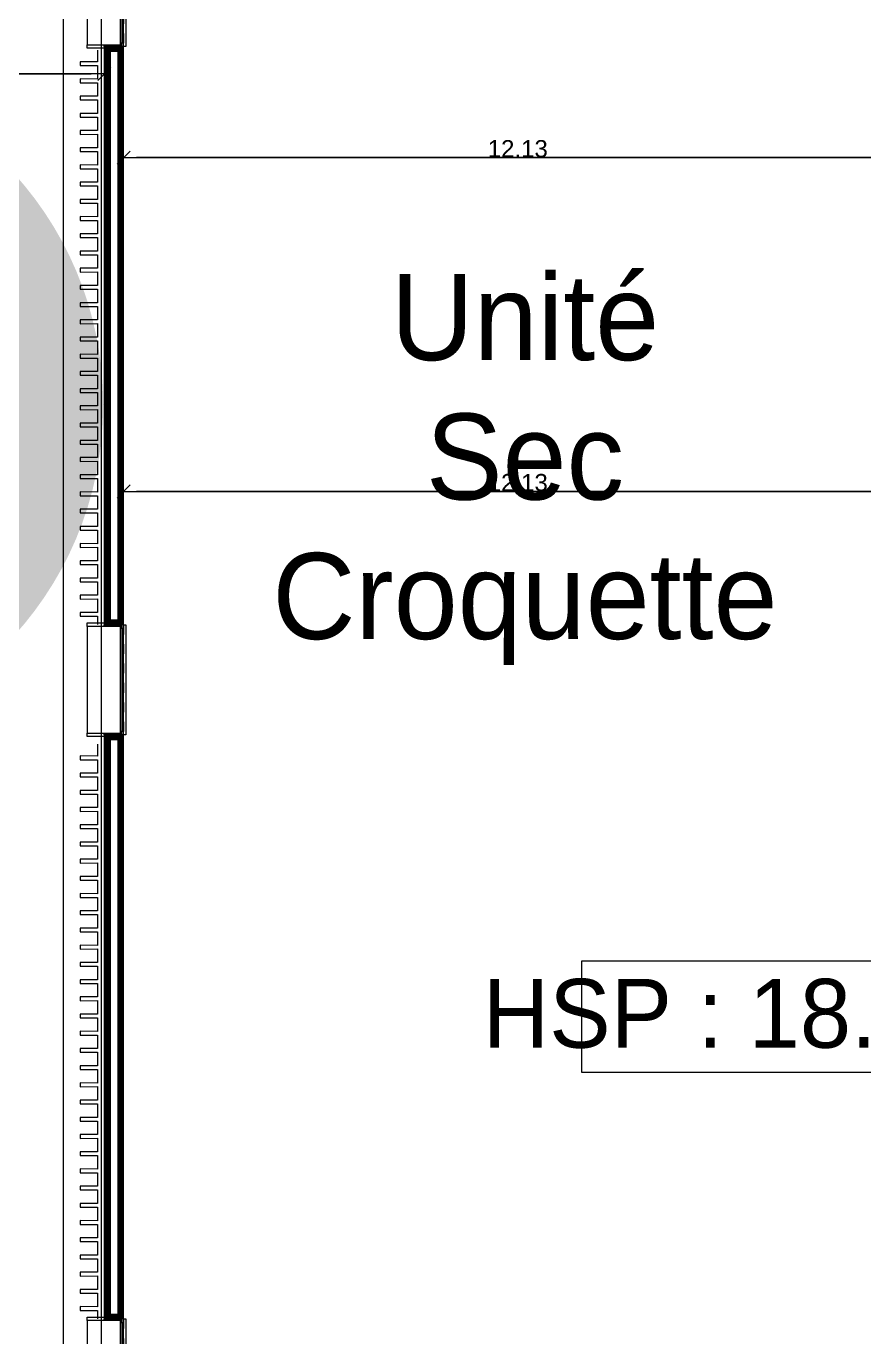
# Model space of a CAD drawing. Header units: millimetres. Extents: x -284281 to 1648660, y -821378 to -151356.
# Drawn here: x -264404 to -252233, y -224838 to -205799 of the extents above; entities that cross this region are included whole.
import ezdxf

# ---------------------------------------------------------------- set-up
doc = ezdxf.new("R2010")
doc.units = ezdxf.units.MM
doc.header["$MEASUREMENT"] = 0
doc.set_wipeout_variables(frame=1)
doc.linetypes.add('Traits', pattern=[282.222223, 141.111112, -141.111112])
doc.linetypes.add('Wipeout_Contour', pattern=[1000, 0, -1000])
doc.layers.get('Defpoints').update_dxf_attribs({"color": 250})
for name, color, linetype in [('Cotations - 1_100', 7, 'Continuous'), ('Fenêtres ARCHICAD', 7, 'Continuous'), ('Hachure', 7, 'Continuous'), ('Sols_ Dalles', 7, 'Continuous')]:
    doc.layers.add(name, color=color, linetype=linetype)
doc.styles.add('STYLE_GENERE_1', font='AGENCYR.TTF')
doc.styles.add('STYLE_GENERE_2', font='arial.ttf')
doc.dimstyles.new('STYLE_GENERE__1', dxfattribs={"dimtxt": 250, "dimasz": 190, "dimexe": 0.18, "dimexo": 0.0625, "dimgap": 0, "dimtad": 1, "dimtih": 1, "dimtoh": 1, "dimlfac": 0.001, "dimzin": 0, "dimdsep": 46, "dimtxsty": 'STYLE_GENERE_2', "dimblk": 'ARROWHEAD_6', "dimblk1": 'ARROWHEAD_6', "dimblk2": 'ARROWHEAD_6', "dimcen": 0.09, "dimse1": 1, "dimse2": 1, "dimclrd": 7, "dimclre": 7, "dimclrt": 7, "dimazin": 0, "dimtfac": 1, "dimtdec": 4, "dimtmove": 0, "dimatfit": 3, "dimfxl": 1, "dimtolj": 1, "dimtzin": 0, "dimarcsym": 0})
pattern_1 = [(45, (0, 175), (-55.68466, 55.68466), [0, -52.5, 0, -78.75]), (110, (175, 175), (74.000794, 26.934086), [0, -38.5, 0, -66.5])]
pattern_2 = [(45, (0, 0), (-7.0710678, 7.0710678), [])]

# ---------------------------------------------------------------- blocks, each defined once
blk = doc.blocks.new('Fenêtre 25_2')
at = {"layer": 'Fenêtres ARCHICAD', "color": 7, "linetype": 'Continuous', "lineweight": 5}
for p, q in [((-775, 480), (-825, 480)), ((-825, 480), (-825, 230)), ((-775, 480), (775, 480)), ((-775, 230), (-775, 480)), ((825, 480), (775, 480)), ((775, 480), (775, 230)), ((825, 230), (825, 480)), ((-825, 230), (-775, 230)), ((-825, 230), (-800, 230)), ((-825, 230), (-800, 230)), ((-775, 230), (-800, 230)), ((-800, 230), (-800, 0)), ((-800, 215), (-800, 230)), ((-800, 215), (-800, 230)), ((-800, 145), (-800, 215)), ((-800, 145), (-800, 215)), ((-800, 145), (-800, 215)), ((-800, 145), (-800, 215)), ((-775, 0), (-775, 230)), ((800, 230), (775, 230)), ((775, 230), (775, 0)), ((775, 230), (825, 230)), ((800, 0), (800, 230)), ((800, 215), (800, 230)), ((800, 215), (800, 230)), ((800, 230), (825, 230)), ((800, 230), (825, 230)), ((800, 145), (800, 215)), ((800, 145), (800, 215)), ((800, 145), (800, 215)), ((800, 145), (800, 215)), ((-800, 0), (-775, 0)), ((775, 0), (800, 0)), ((-800, -20), (800, -20)), ((-800, -50), (-800, -83)), ((-800, -83), (800, -83)), ((800, -83), (800, -50))]:
    blk.add_line(p, q, dxfattribs=at)
at = {"layer": 'Fenêtres ARCHICAD', "color": 7, "linetype": 'Traits', "lineweight": 5}
blk.add_line((-800, -50), (800, -50), dxfattribs=at)
at = {"color": 254, "linetype": 'Wipeout_Contour', "lineweight": 0, "ltscale": 3003.33026}
blk.add_wipeout([(-750, 0), (-750, -50), (750, -50), (750, 0)], dxfattribs=at).dxf.layer = 'Fenêtres ARCHICAD'
at = {"layer": 'Fenêtres ARCHICAD', "color": 7, "linetype": 'Continuous', "lineweight": 5}
for p, q in [((-800, 35), (-800, 145)), ((-800, 35), (-800, 145)), ((-800, 35), (-800, 145)), ((-800, 35), (-800, 145)), ((-800, 0), (-800, 35)), ((-800, 0), (-800, 35)), ((-800, 0), (-750, 0)), ((-800, -35), (-800, 0)), ((-800, -35), (-800, 0)), ((-750, 0), (-750, -50)), ((-750, 0), (750, 0)), ((750, -50), (750, 0)), ((750, 0), (800, 0)), ((800, 35), (800, 145)), ((800, 35), (800, 145)), ((800, 35), (800, 145)), ((800, 35), (800, 145)), ((800, 0), (800, 35)), ((800, 0), (800, 35)), ((800, -35), (800, 0)), ((800, -35), (800, 0)), ((-800, -50), (-800, -35)), ((-800, -50), (-800, -35)), ((-750, -50), (-800, -50)), ((-750, -25), (750, -25)), ((750, -50), (-750, -50)), ((800, -50), (750, -50)), ((800, -50), (800, -35)), ((800, -50), (800, -35))]:
    blk.add_line(p, q, dxfattribs=at)
blk = doc.blocks.new('Mur_10_1', base_point=(162861, -188434))
at = {"color": 254, "linetype": 'Wipeout_Contour', "lineweight": 0, "ltscale": 1063997.120412292}
blk.add_wipeout([(162861, -206093), (162861, -214493), (162876, -214493), (162876, -206093)], dxfattribs=at)
at = {"color": 254, "linetype": 'Wipeout_Contour', "lineweight": 0, "ltscale": 1096028.775217232}
blk.add_wipeout([(162861, -216093), (162861, -224578), (162876, -224578), (162876, -216093)], dxfattribs=at)
at = {"linetype": 'Continuous', "lineweight": 5, "true_color": 0x5f5f5f}
h = blk.add_hatch(dxfattribs=at)
h.set_pattern_fill('ENDUIT_0001', color=251, style=0, pattern_type=2)
h.set_pattern_definition(pattern_1)
h.paths.add_polyline_path([(162861, -206093), (162861, -214493), (162876, -214493), (162876, -206093)])
h = blk.add_hatch(dxfattribs=at)
h.set_pattern_fill('ENDUIT_0001', color=251, style=0, pattern_type=2)
h.set_pattern_definition(pattern_1)
h.paths.add_polyline_path([(162861, -216093), (162861, -224578), (162876, -224578), (162876, -216093)])
at = {"color": 254, "linetype": 'Wipeout_Contour', "lineweight": 0, "ltscale": 1064100.41706033}
blk.add_wipeout([(162876, -206093), (162876, -214493), (162946, -214423), (162946, -206163)], dxfattribs=at)
at = {"color": 254, "linetype": 'Wipeout_Contour', "lineweight": 0, "ltscale": 1096129.092013961}
blk.add_wipeout([(162876, -216093), (162876, -224578), (162946, -224508), (162946, -216163)], dxfattribs=at)
at = {"linetype": 'Continuous', "lineweight": 5, "true_color": 0x5f5f5f}
h = blk.add_hatch(dxfattribs=at)
h.set_pattern_fill('BRIQUES_TERRE_CUITE__INT_97', color=251, style=0, pattern_type=2)
h.set_pattern_definition(pattern_2)
h.paths.add_polyline_path([(162876, -206093), (162876, -214493), (162946, -214423), (162946, -206163)])
h = blk.add_hatch(dxfattribs=at)
h.set_pattern_fill('BRIQUES_TERRE_CUITE__INT_97', color=251, style=0, pattern_type=2)
h.set_pattern_definition(pattern_2)
h.paths.add_polyline_path([(162876, -216093), (162876, -224578), (162946, -224508), (162946, -216163)])
at = {"color": 254, "linetype": 'Wipeout_Contour', "lineweight": 0, "ltscale": 1064320.134519588}
blk.add_wipeout([(163056, -206163), (162946, -206163), (162946, -214423), (163056, -214423)], dxfattribs=at)
at = {"color": 254, "linetype": 'Wipeout_Contour', "lineweight": 0, "ltscale": 1096342.428802718}
blk.add_wipeout([(163056, -216163), (162946, -216163), (162946, -224508), (163056, -224508)], dxfattribs=at)
at = {"color": 254, "linetype": 'Wipeout_Contour', "lineweight": 0, "ltscale": 1064646.576658}
blk.add_wipeout([(163126, -206093), (163126, -214493), (163141, -214493), (163141, -206093)], dxfattribs=at)
at = {"color": 254, "linetype": 'Wipeout_Contour', "lineweight": 0, "ltscale": 1096659.261926532}
blk.add_wipeout([(163141, -216093), (163126, -216093), (163126, -224578), (163141, -224578)], dxfattribs=at)
at = {"linetype": 'Continuous', "lineweight": 5, "true_color": 0x5f5f5f}
h = blk.add_hatch(dxfattribs=at)
h.set_pattern_fill('ENDUIT_0001', color=251, style=0, pattern_type=2)
h.set_pattern_definition(pattern_1)
h.paths.add_polyline_path([(163126, -206093), (163126, -214493), (163141, -214493), (163141, -206093)])
h = blk.add_hatch(dxfattribs=at)
h.set_pattern_fill('ENDUIT_0001', color=251, style=0, pattern_type=2)
h.set_pattern_definition(pattern_1)
h.paths.add_polyline_path([(163141, -216093), (163126, -216093), (163126, -224578), (163141, -224578)])
at = {"color": 254, "linetype": 'Wipeout_Contour', "lineweight": 0, "ltscale": 1064542.379782943}
blk.add_wipeout([(163056, -206093), (163056, -214493), (163126, -214493), (163126, -206093)], dxfattribs=at)
at = {"color": 254, "linetype": 'Wipeout_Contour', "lineweight": 0, "ltscale": 1096558.107327785}
blk.add_wipeout([(163126, -216093), (163056, -216093), (163056, -224578), (163126, -224578)], dxfattribs=at)
at = {"linetype": 'Continuous', "lineweight": 5, "true_color": 0x5f5f5f}
h = blk.add_hatch(dxfattribs=at)
h.set_pattern_fill('BRIQUES_TERRE_CUITE__INT_97', color=251, style=0, pattern_type=2)
h.set_pattern_definition(pattern_2)
h.paths.add_polyline_path([(163056, -206093), (163056, -214493), (163126, -214493), (163126, -206093)])
h = blk.add_hatch(dxfattribs=at)
h.set_pattern_fill('BRIQUES_TERRE_CUITE__INT_97', color=251, style=0, pattern_type=2)
h.set_pattern_definition(pattern_2)
h.paths.add_polyline_path([(163126, -216093), (163056, -216093), (163056, -224578), (163126, -224578)])
at = {"color": 254, "linetype": 'Wipeout_Contour', "lineweight": 0, "ltscale": 1051110.309514878}
blk.add_wipeout([(162946, -206163), (163056, -206163), (163056, -206093), (162876, -206093)], dxfattribs=at)
at = {"color": 254, "linetype": 'Wipeout_Contour', "lineweight": 0, "ltscale": 1077445.351106508}
blk.add_wipeout([(162946, -214423), (162876, -214493), (163056, -214493), (163056, -214423)], dxfattribs=at)
at = {"color": 254, "linetype": 'Wipeout_Contour', "lineweight": 0, "ltscale": 1082771.305386866}
blk.add_wipeout([(162946, -216163), (163056, -216163), (163056, -216093), (162876, -216093)], dxfattribs=at)
at = {"color": 254, "linetype": 'Wipeout_Contour', "lineweight": 0, "ltscale": 1109831.339893944}
blk.add_wipeout([(162946, -224508), (162876, -224578), (163056, -224578), (163056, -224508)], dxfattribs=at)
at = {"linetype": 'Continuous', "lineweight": 5, "true_color": 0x5f5f5f}
h = blk.add_hatch(dxfattribs=at)
h.set_pattern_fill('BRIQUES_TERRE_CUITE__INT_97', color=251, style=0, pattern_type=2)
h.set_pattern_definition(pattern_2)
h.paths.add_polyline_path([(162946, -206163), (163056, -206163), (163056, -206093), (162876, -206093)])
h = blk.add_hatch(dxfattribs=at)
h.set_pattern_fill('BRIQUES_TERRE_CUITE__INT_97', color=251, style=0, pattern_type=2)
h.set_pattern_definition(pattern_2)
h.paths.add_polyline_path([(162946, -214423), (162876, -214493), (163056, -214493), (163056, -214423)])
h = blk.add_hatch(dxfattribs=at)
h.set_pattern_fill('BRIQUES_TERRE_CUITE__INT_97', color=251, style=0, pattern_type=2)
h.set_pattern_definition(pattern_2)
h.paths.add_polyline_path([(162946, -216163), (163056, -216163), (163056, -216093), (162876, -216093)])
h = blk.add_hatch(dxfattribs=at)
h.set_pattern_fill('BRIQUES_TERRE_CUITE__INT_97', color=251, style=0, pattern_type=2)
h.set_pattern_definition(pattern_2)
h.paths.add_polyline_path([(162946, -224508), (162876, -224578), (163056, -224578), (163056, -224508)])
at = {"color": 7, "linetype": 'Continuous', "lineweight": 5}
for p, q in [((162861, -206093), (162861, -206118)), ((162876, -206093), (162861, -206093)), ((162876, -206093), (162876, -214493)), ((162946, -206093), (162876, -206093)), ((162946, -206093), (162876, -206093)), ((163056, -206093), (162946, -206093)), ((163056, -206093), (162946, -206093)), ((162946, -206163), (162946, -214423)), ((162946, -206163), (163056, -206163)), ((163091, -206093), (163056, -206093)), ((163056, -206163), (163056, -214423)), ((163126, -206093), (163091, -206093)), ((163126, -214493), (163126, -206093)), ((163141, -206093), (163126, -206093)), ((162861, -214468), (162861, -214493)), ((162876, -214493), (162861, -214493)), ((162946, -214493), (162876, -214493)), ((162946, -214493), (162876, -214493)), ((162946, -214423), (163056, -214423)), ((163056, -214493), (162946, -214493)), ((163056, -214493), (162946, -214493)), ((163091, -214493), (163056, -214493)), ((163126, -214493), (163091, -214493)), ((163141, -214493), (163126, -214493)), ((162861, -216093), (162861, -216118)), ((162876, -216093), (162861, -216093)), ((162876, -216093), (162876, -224578)), ((162946, -216093), (162876, -216093)), ((162946, -216093), (162876, -216093)), ((163056, -216093), (162946, -216093)), ((163056, -216093), (162946, -216093)), ((162946, -216163), (162946, -224508)), ((162946, -216163), (163056, -216163)), ((163091, -216093), (163056, -216093)), ((163056, -216163), (163056, -224508)), ((163126, -216093), (163091, -216093)), ((163126, -224578), (163126, -216093)), ((163141, -216093), (163126, -216093)), ((162861, -224553), (162861, -224578)), ((162876, -224578), (162861, -224578)), ((162946, -224578), (162876, -224578)), ((162946, -224578), (162876, -224578)), ((162946, -224508), (163056, -224508)), ((163056, -224578), (162946, -224578)), ((163056, -224578), (162946, -224578)), ((163091, -224578), (163056, -224578)), ((163126, -224578), (163091, -224578)), ((163141, -224578), (163126, -224578))]:
    blk.add_line(p, q, dxfattribs=at)
at = {"color": 7, "linetype": 'Continuous', "lineweight": 5, "flags": 128}
for points in [[(162861, -206093), (162861, -214493)], [(163141, -214493), (163141, -206093)], [(162861, -216093), (162861, -224578)], [(163141, -224578), (163141, -216093)]]:
    blk.add_lwpolyline(points, dxfattribs=at)
at = {"layer": 'Fenêtres ARCHICAD', "color": 7, "linetype": 'Continuous', "lineweight": 5, "xscale": -1, "zscale": 1000, "rotation": 89.99999999999993}
for p in [(163091, -205293), (163091, -215293), (163091, -225378)]:
    blk.add_blockref('Fenêtre 25_2', p, dxfattribs=at)
blk = doc.blocks.new('Tôle profilée 25')
at = {"color": 7, "linetype": 'Continuous', "lineweight": 5}
for p, q in [((0, 8347.3), (0, 8176.5)), ((-250, 8177.5), (-250, 8150)), ((0, 8176.5), (-250, 8177.5)), ((-250, 8150), (-250, 8122.5)), ((-250, 8122.5), (0, 8123.5)), ((0, 8123.5), (0, 7926.5)), ((-250, 7927.5), (-250, 7900)), ((0, 7926.5), (-250, 7927.5)), ((-250, 7900), (-250, 7872.5)), ((-250, 7872.5), (0, 7873.5)), ((0, 7873.5), (0, 7676.5)), ((-250, 7677.5), (-250, 7650)), ((0, 7676.5), (-250, 7677.5)), ((-250, 7650), (-250, 7622.5)), ((-250, 7622.5), (0, 7623.5)), ((0, 7623.5), (0, 7426.5)), ((-250, 7427.5), (-250, 7400)), ((0, 7426.5), (-250, 7427.5)), ((-250, 7400), (-250, 7372.5)), ((-250, 7372.5), (0, 7373.5)), ((0, 7373.5), (0, 7176.5)), ((-250, 7177.5), (-250, 7150)), ((0, 7176.5), (-250, 7177.5)), ((-250, 7150), (-250, 7122.5)), ((-250, 7122.5), (0, 7123.5)), ((0, 7123.5), (0, 6926.5)), ((-250, 6927.5), (-250, 6900)), ((0, 6926.5), (-250, 6927.5)), ((-250, 6900), (-250, 6872.5)), ((-250, 6872.5), (0, 6873.5)), ((0, 6873.5), (0, 6676.5)), ((-250, 6677.5), (-250, 6650)), ((0, 6676.5), (-250, 6677.5)), ((-250, 6650), (-250, 6622.5)), ((-250, 6622.5), (0, 6623.5)), ((0, 6623.5), (0, 6426.5)), ((-250, 6427.5), (-250, 6400)), ((0, 6426.5), (-250, 6427.5)), ((-250, 6400), (-250, 6372.5)), ((-250, 6372.5), (0, 6373.5)), ((0, 6373.5), (0, 6176.5)), ((-250, 6177.5), (-250, 6150)), ((0, 6176.5), (-250, 6177.5)), ((-250, 6150), (-250, 6122.5)), ((-250, 6122.5), (0, 6123.5)), ((0, 6123.5), (0, 5926.5)), ((-250, 5927.5), (-250, 5900)), ((0, 5926.5), (-250, 5927.5)), ((-250, 5900), (-250, 5872.5)), ((-250, 5872.5), (0, 5873.5)), ((0, 5873.5), (0, 5676.5)), ((-250, 5677.5), (-250, 5650)), ((0, 5676.5), (-250, 5677.5)), ((-250, 5650), (-250, 5622.5)), ((-250, 5622.5), (0, 5623.5)), ((0, 5623.5), (0, 5426.5)), ((-250, 5427.5), (-250, 5400)), ((0, 5426.5), (-250, 5427.5)), ((-250, 5400), (-250, 5372.5)), ((-250, 5372.5), (0, 5373.5)), ((0, 5373.5), (0, 5176.5)), ((-250, 5177.5), (-250, 5150)), ((0, 5176.5), (-250, 5177.5)), ((-250, 5150), (-250, 5122.5)), ((-250, 5122.5), (0, 5123.5)), ((0, 5123.5), (0, 4926.5)), ((-250, 4927.5), (-250, 4900)), ((0, 4926.5), (-250, 4927.5)), ((-250, 4900), (-250, 4872.5)), ((-250, 4872.5), (0, 4873.5)), ((0, 4873.5), (0, 4676.5)), ((-250, 4677.5), (-250, 4650)), ((0, 4676.5), (-250, 4677.5)), ((-250, 4650), (-250, 4622.5)), ((-250, 4622.5), (0, 4623.5)), ((0, 4623.5), (0, 4426.5)), ((-250, 4427.5), (-250, 4400)), ((0, 4426.5), (-250, 4427.5)), ((-250, 4400), (-250, 4372.5)), ((-250, 4372.5), (0, 4373.5)), ((0, 4373.5), (0, 4176.5)), ((-250, 4177.5), (-250, 4150)), ((0, 4176.5), (-250, 4177.5)), ((-250, 4150), (-250, 4122.5)), ((-250, 4122.5), (0, 4123.5)), ((0, 4123.5), (0, 3926.5)), ((-250, 3927.5), (-250, 3900)), ((0, 3926.5), (-250, 3927.5)), ((-250, 3900), (-250, 3872.5)), ((-250, 3872.5), (0, 3873.5)), ((0, 3873.5), (0, 3676.5)), ((-250, 3677.5), (-250, 3650)), ((0, 3676.5), (-250, 3677.5)), ((-250, 3650), (-250, 3622.5)), ((-250, 3622.5), (0, 3623.5)), ((0, 3623.5), (0, 3426.5)), ((-250, 3427.5), (-250, 3400)), ((0, 3426.5), (-250, 3427.5)), ((-250, 3400), (-250, 3372.5)), ((-250, 3372.5), (0, 3373.5)), ((0, 3373.5), (0, 3176.5)), ((-250, 3177.5), (-250, 3150)), ((0, 3176.5), (-250, 3177.5)), ((-250, 3150), (-250, 3122.5)), ((-250, 3122.5), (0, 3123.5)), ((0, 3123.5), (0, 2926.5)), ((-250, 2927.5), (-250, 2900)), ((0, 2926.5), (-250, 2927.5)), ((-250, 2900), (-250, 2872.5)), ((-250, 2872.5), (0, 2873.5)), ((0, 2873.5), (0, 2676.5)), ((-250, 2677.5), (-250, 2650)), ((0, 2676.5), (-250, 2677.5)), ((-250, 2650), (-250, 2622.5)), ((-250, 2622.5), (0, 2623.5)), ((0, 2623.5), (0, 2426.5)), ((-250, 2427.5), (-250, 2400)), ((0, 2426.5), (-250, 2427.5)), ((-250, 2400), (-250, 2372.5)), ((-250, 2372.5), (0, 2373.5)), ((0, 2373.5), (0, 2176.5)), ((-250, 2177.5), (-250, 2150)), ((0, 2176.5), (-250, 2177.5)), ((-250, 2150), (-250, 2122.5)), ((-250, 2122.5), (0, 2123.5)), ((0, 2123.5), (0, 1926.5)), ((-250, 1927.5), (-250, 1900)), ((0, 1926.5), (-250, 1927.5)), ((-250, 1900), (-250, 1872.5)), ((-250, 1872.5), (0, 1873.5)), ((0, 1873.5), (0, 1676.5)), ((-250, 1677.5), (-250, 1650)), ((0, 1676.5), (-250, 1677.5)), ((-250, 1650), (-250, 1622.5)), ((-250, 1622.5), (0, 1623.5)), ((0, 1623.5), (0, 1426.5)), ((-250, 1427.5), (-250, 1400)), ((0, 1426.5), (-250, 1427.5)), ((-250, 1400), (-250, 1372.5)), ((-250, 1372.5), (0, 1373.5)), ((0, 1373.5), (0, 1176.5)), ((-250, 1177.5), (-250, 1150)), ((0, 1176.5), (-250, 1177.5)), ((-250, 1150), (-250, 1122.5)), ((-250, 1122.5), (0, 1123.5)), ((0, 1123.5), (0, 926.5)), ((-250, 927.5), (-250, 900)), ((0, 926.5), (-250, 927.5)), ((-250, 900), (-250, 872.5)), ((-250, 872.5), (0, 873.5)), ((0, 873.5), (0, 676.5)), ((-250, 677.5), (-250, 650)), ((0, 676.5), (-250, 677.5)), ((-250, 650), (-250, 622.5)), ((-250, 622.5), (0, 623.5)), ((0, 623.5), (0, 426.5)), ((-250, 427.5), (-250, 400)), ((0, 426.5), (-250, 427.5)), ((-250, 400), (-250, 372.5)), ((-250, 372.5), (0, 373.5)), ((0, 373.5), (0, 176.5)), ((-250, 177.5), (-250, 150)), ((0, 176.5), (-250, 177.5)), ((-250, 150), (-250, 122.5)), ((-250, 122.5), (0, 123.5)), ((0, 123.5), (0, 0))]:
    blk.add_line(p, q, dxfattribs=at)
blk = doc.blocks.new('ARROWHEAD_6')
at = {"color": 0, "linetype": 'Continuous', "lineweight": 0}
for p, q in [((0, 0), (-1, 0)), ((-0.5, -0.5), (0.5, 0.5))]:
    blk.add_line(p, q, dxfattribs=at)
blk = doc.blocks.new('*D1305')
at = {"layer": 'Cotations - 1_100', "color": 7, "linetype": 'Continuous', "lineweight": -2, "transparency": 16777216}
blk.add_line((-262799, -207708), (-251044, -207708), dxfattribs=at)
at = {"layer": 'Defpoints', "color": 0, "linetype": 'Continuous', "transparency": 16777216}
for p in [(-262989, -206093), (-250854, -207708), (-250854, -208812)]:
    blk.add_point(p, dxfattribs=at)
at = {"layer": 'Cotations - 1_100', "color": 7, "linetype": 'Continuous', "lineweight": -2, "transparency": 16777216, "xscale": 190, "yscale": 190, "zscale": 190, "rotation": 180}
blk.add_blockref('ARROWHEAD_6', (-262989, -207708), dxfattribs=at)
at = {"layer": 'Cotations - 1_100', "color": 7, "linetype": 'Continuous', "lineweight": -2, "transparency": 16777216, "xscale": 190, "yscale": 190, "zscale": 190}
blk.add_blockref('ARROWHEAD_6', (-250854, -207708), dxfattribs=at)
at = {"layer": 'Cotations - 1_100', "color": 7, "linetype": 'Continuous', "lineweight": 5, "transparency": 16777216, "insert": (-257261, -207580), "char_height": 250, "attachment_point": 5, "style": 'STYLE_GENERE_2'}
blk.add_mtext('\\A1;12.13', dxfattribs=at)
blk = doc.blocks.new('*D1241')
at = {"layer": 'Cotations - 1_100', "color": 7, "linetype": 'Continuous', "lineweight": -2, "transparency": 16777216}
blk.add_line((-262799, -212558), (-251044, -212558), dxfattribs=at)
at = {"layer": 'Defpoints', "color": 0, "linetype": 'Continuous', "transparency": 16777216}
for p in [(-250854, -212558), (-250854, -213871), (-262989, -214493)]:
    blk.add_point(p, dxfattribs=at)
at = {"layer": 'Cotations - 1_100', "color": 7, "linetype": 'Continuous', "lineweight": -2, "transparency": 16777216, "xscale": 190, "yscale": 190, "zscale": 190, "rotation": 180}
blk.add_blockref('ARROWHEAD_6', (-262989, -212558), dxfattribs=at)
at = {"layer": 'Cotations - 1_100', "color": 7, "linetype": 'Continuous', "lineweight": -2, "transparency": 16777216, "xscale": 190, "yscale": 190, "zscale": 190}
blk.add_blockref('ARROWHEAD_6', (-250854, -212558), dxfattribs=at)
at = {"layer": 'Cotations - 1_100', "color": 7, "linetype": 'Continuous', "lineweight": 5, "transparency": 16777216, "insert": (-257261, -212430), "char_height": 250, "attachment_point": 5, "style": 'STYLE_GENERE_2'}
blk.add_mtext('\\A1;12.13', dxfattribs=at)
blk = doc.blocks.new('*D1284')
at = {"layer": 'Cotations - 1_100', "color": 7, "linetype": 'Continuous', "lineweight": -2, "transparency": 16777216}
for p, q in [((-273095, -206494), (-268693, -206494)), ((-263459, -206493), (-267876, -206493))]:
    blk.add_line(p, q, dxfattribs=at)
at = {"layer": 'Defpoints', "color": 0, "linetype": 'Continuous', "transparency": 16777216}
for p in [(-263269, -206093), (-263269, -206493), (-273283, -217733)]:
    blk.add_point(p, dxfattribs=at)
at = {"layer": 'Cotations - 1_100', "color": 7, "linetype": 'Continuous', "lineweight": -2, "transparency": 16777216, "xscale": 190, "yscale": 190, "zscale": 190}
for p, rotation in [((-273285, -206494), 180.010928483863), ((-263269, -206493), 0.01092848386304266)]:
    blk.add_blockref('ARROWHEAD_6', p, dxfattribs=dict(at, rotation=rotation))
at = {"layer": 'Cotations - 1_100', "color": 7, "linetype": 'Continuous', "lineweight": 5, "transparency": 16777216, "insert": (-268284, -206494), "char_height": 250, "attachment_point": 5, "rotation": 0.0109, "style": 'STYLE_GENERE_2'}
blk.add_mtext('\\A1;10.02', dxfattribs=at)

msp = doc.modelspace()

# ---------------------------------------------------------------- linework, layer by layer
at = {"layer": 'Hachure', "color": 7, "linetype": 'Continuous', "lineweight": 5, "flags": 128}
msp.add_lwpolyline([(-256328.10983, -219375.58898), (-251630.3115, -219375.58898), (-251630.3115, -220997.21398), (-256328.10983, -220997.21398)], close=True, dxfattribs=at)
at = {"layer": 'Sols_ Dalles', "color": 250, "linetype": 'Continuous', "lineweight": 5, "true_color": 0x1f1f1f}
msp.add_lwpolyline([(-263861.24443, -259319.45234), (-263861.24443, -231324.45116), (-263861.24443, -173304.45116), (-182495.89228, -173304.45116), (-182495.89228, -253324.45234)], dxfattribs=at)
at = {"layer": 'Sols_ Dalles', "color": 7, "linetype": 'Continuous', "lineweight": 5, "flags": 128}
msp.add_lwpolyline([(-263308.89748, -188437.17603), (-248253.78973, -188437.17603), (-248253.78973, -231395.57011), (-263308.89748, -231395.57011)], close=True, dxfattribs=at)

# ---------------------------------------------------------------- texts
at = {"layer": 'Hachure', "color": 250, "linetype": 'Continuous', "lineweight": 5, "true_color": 0x1f1f1f, "insert": (-257156.82734, -212239.23069), "char_height": 1250, "width": 6453.0446543, "attachment_point": 5, "line_spacing_factor": 0.972106, "style": 'STYLE_GENERE_1'}
msp.add_mtext('\\A1;{\\pqc;\\fAgency FB|b0|i0|c0|p34;Unité Sec Croquette}', dxfattribs=at)
at = {"layer": 'Hachure', "color": 250, "linetype": 'Continuous', "lineweight": 5, "true_color": 0x1f1f1f, "insert": (-253979.21067, -220145.85925), "char_height": 1000, "attachment_point": 5, "style": 'STYLE_GENERE_1'}
msp.add_mtext('\\A1;{\\pqc;\\fAgency FB|b0|i0|c0|p34;HSP\\fAgency FB|b0|i0|c0|p34; \\fAgency FB|b0|i0|c0|p34;:\\fAgency FB|b0|i0|c0|p34; 1\\fAgency FB|b0|i0|c0|p34;8.\\fAgency FB|b0|i0|c0|p34;5\\fAgency FB|b0|i0|c0|p34;m}', dxfattribs=at)

# ---------------------------------------------------------------- next in the draw order: block references
at = {"color": 7, "lineweight": 5}
msp.add_blockref('Mur_10_1', (-263268.65028, -188433.9971), dxfattribs=at)

# ---------------------------------------------------------------- next in the draw order: hatches: boundary and pattern name
at = {"linetype": 'Continuous', "lineweight": 0, "true_color": 0xa7a7a7}
msp.add_hatch(color=253, dxfattribs=at).paths.add_polyline_path([(-273285.21866, -211296.51849, 1), (-263285.21866, -211296.51849, 1)])

# ---------------------------------------------------------------- next in the draw order: block references
at = {"color": 7, "linetype": 'Continuous', "lineweight": 5, "zscale": 1000}
for p in [(-263368.65028, -214492.54765), (-263368.65028, -224577.55622)]:
    msp.add_blockref('Tôle profilée 25', p, dxfattribs=at)

# ---------------------------------------------------------------- next in the draw order: dimensions: what is measured, and where the dimension line sits
at = {"layer": 'Cotations - 1_100', "color": 7, "linetype": 'Continuous', "lineweight": 5}
dim = msp.add_linear_dim(base=(-263268.57399, -206492.55393), p1=(-273283.29979, -217732.6345), p2=(-263268.65028, -206092.54765), angle=0.010928484, dimstyle='STYLE_GENERE__1', dxfattribs=at)
dim.commit()
dim.dimension.update_dxf_attribs({"geometry": '*D1284', "text_midpoint": (-268284.4362, -206493.51065), "dimtype": 160, "text_rotation": 0.010928484})
for base, p1, p2, picture, middle in [((-250854.05306, -207707.70572), (-262988.65028, -206092.54765), (-250854.05306, -208811.57652), '*D1305', (-257261.35171, -207707.70572)), ((-250854.05306, -212557.89423), (-262988.65028, -214492.54765), (-250854.05306, -213870.77251), '*D1241', (-257261.35171, -212557.89423))]:
    dim = msp.add_linear_dim(base=base, p1=p1, p2=p2, dimstyle='STYLE_GENERE__1', dxfattribs=at)
    dim.commit()
    dim.dimension.update_dxf_attribs({"geometry": picture, "text_midpoint": middle, "dimtype": 160})

doc.saveas('drawing.dxf')
